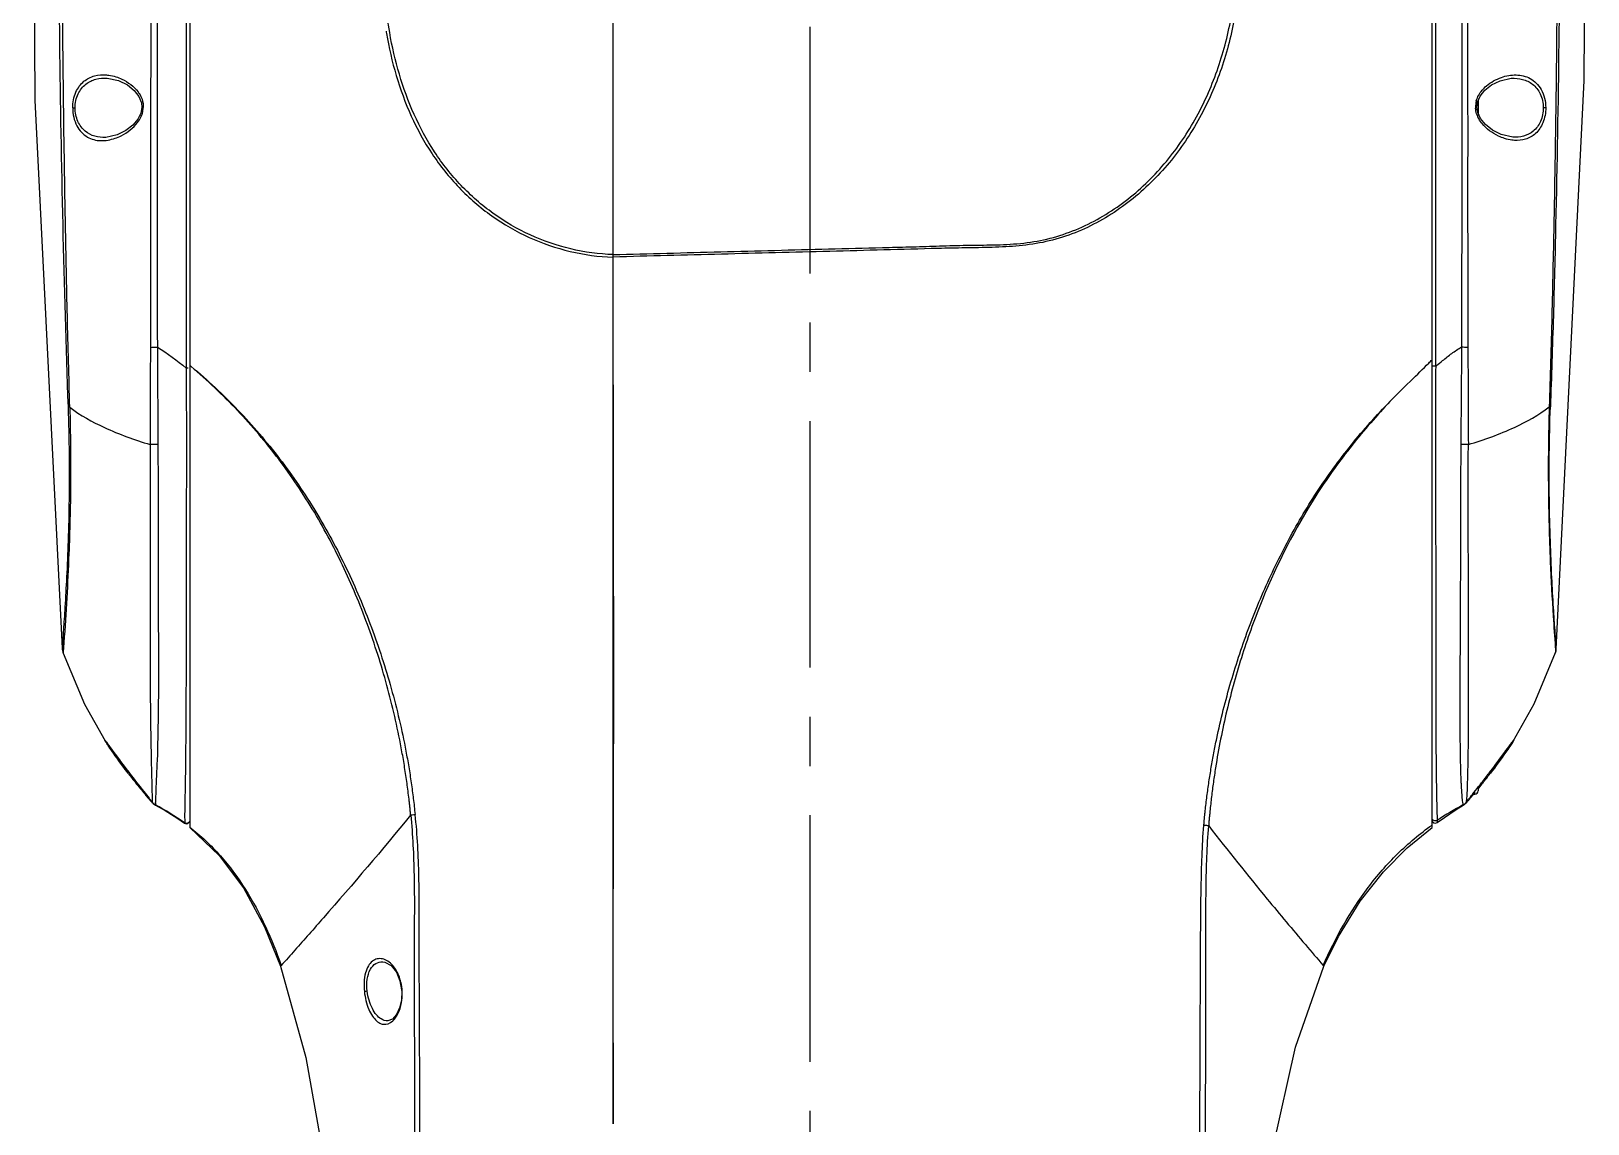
# Model space of a CAD drawing. Header units: millimetres. Extents: x 5828 to 6704, y 123 to 421.
# Drawn here: x 6358.33 to 6370.18, y 263.43 to 271.74 of the extents above; entities that cross this region are included whole.
import ezdxf

# ---------------------------------------------------------------- set-up
doc = ezdxf.new("R2010")
doc.units = ezdxf.units.MM
doc.linetypes.add('CENTER', pattern=[0.6, 0.375, -0.075, 0.075, -0.075])
doc.layers.add('中心线', color=7, linetype='Continuous')
doc.layers.add('外形图', color=7, linetype='Continuous')

msp = doc.modelspace()

# ---------------------------------------------------------------- linework, layer by layer
at = {"layer": '中心线', "linetype": 'CENTER', "ltscale": 5}
msp.add_line((6364.2624, 227.9015), (6364.2624, 284.2012), dxfattribs=at)
at = {"layer": '外形图', "color": 7, "linetype": 'Continuous'}
for p, q in [((6359.5399, 281.1103), (6359.5399, 265.6832)), ((6359.5136, 281.0982), (6359.5134, 269.1808)), ((6368.9974, 265.6847), (6368.9974, 281.0955)), ((6369.0242, 281.1024), (6369.0242, 269.1955)), ((6362.7624, 270.0441), (6362.7624, 271.9306)), ((6359.2423, 271.3371), (6359.2421, 270.9871)), ((6359.2423, 271.3371), (6359.2422, 271.0335)), ((6358.6487, 271.1622), (6358.6671, 271.1621)), ((6359.1527, 271.248), (6359.1716, 271.2003)), ((6359.1749, 271.1631), (6359.1674, 271.1218)), ((6359.1716, 271.2003), (6359.1749, 271.1631)), ((6359.2909, 271.2371), (6359.2909, 271.0871)), ((6369.2234, 271.2371), (6369.2235, 271.0871)), ((6369.3392, 271.1631), (6369.3434, 271.2035)), ((6369.3455, 271.126), (6369.3392, 271.1631)), ((6369.3434, 271.2035), (6369.3628, 271.25)), ((6369.3474, 271.2195), (6369.3474, 271.1218)), ((6369.8625, 271.1622), (6369.8441, 271.1621)), ((6359.1674, 271.1218), (6359.1449, 271.0757)), ((6369.3671, 271.0792), (6369.3455, 271.126)), ((6362.7623, 263.4293), (6362.7624, 270.0257)), ((6359.5399, 269.2028), (6359.5515, 269.193)), ((6359.5515, 269.1927), (6359.5399, 269.2028)), ((6359.5513, 269.1925), (6359.5399, 269.2028)), ((6369.0248, 269.1955), (6369.0312, 269.2006)), ((6368.8372, 269.0857), (6368.801, 269.0502)), ((6358.569, 267.0467), (6358.569, 267.0467)), ((6358.5767, 267.01), (6358.5767, 267.01)), ((6358.582, 267.0926), (6358.5771, 267.0195)), ((6369.9377, 267.0161), (6369.9377, 267.0161)), ((6369.9428, 267.0403), (6369.9428, 267.0404)), ((6358.8979, 266.3393), (6358.8978, 266.3395)), ((6358.906, 266.3319), (6358.9146, 266.3203)), ((6358.9146, 266.3203), (6358.9782, 266.2338)), ((6369.5494, 266.2544), (6369.5963, 266.3182)), ((6369.6136, 266.3379), (6369.6133, 266.3376)), ((6358.9782, 266.2338), (6359.016, 266.183)), ((6359.016, 266.183), (6359.0462, 266.1429)), ((6359.2908, 266.1856), (6359.2904, 266.1754)), ((6369.2119, 266.1905), (6369.212, 266.1865)), ((6369.212, 266.1865), (6369.2123, 266.1754)), ((6369.4824, 266.1642), (6369.5131, 266.2053)), ((6369.5131, 266.2053), (6369.5494, 266.2544)), ((6359.0462, 266.1429), (6359.0812, 266.0969)), ((6359.0747, 266.0918), (6359.0708, 266.0969)), ((6359.0775, 266.1019), (6359.0813, 266.0969)), ((6359.0813, 266.0969), (6359.0812, 266.0969)), ((6369.4311, 266.0969), (6369.435, 266.1019)), ((6369.4311, 266.0969), (6369.4312, 266.0969)), ((6369.4312, 266.0969), (6369.4491, 266.1203)), ((6369.4416, 266.0969), (6369.4377, 266.0918)), ((6369.4491, 266.1203), (6369.4824, 266.1642)), ((6359.1303, 266.0205), (6359.1272, 266.0244)), ((6359.1901, 265.9575), (6359.2297, 265.9077)), ((6369.2163, 266.0554), (6369.2167, 266.0454)), ((6369.2167, 266.0454), (6369.2172, 266.0337)), ((6369.3224, 265.9371), (6369.3224, 265.9576)), ((6369.3474, 265.9893), (6369.3474, 265.9621)), ((6359.2532, 265.8734), (6359.2642, 265.8632)), ((6359.2559, 265.8706), (6359.2532, 265.8734)), ((6359.2533, 265.8735), (6359.2533, 265.8735)), ((6359.259, 265.8706), (6359.2604, 265.8691)), ((6359.2611, 265.8686), (6359.2591, 265.8706)), ((6359.2604, 265.8691), (6359.2625, 265.8669)), ((6359.2625, 265.8669), (6359.263, 265.8664)), ((6359.2642, 265.8632), (6359.2798, 265.8528)), ((6359.2798, 265.8529), (6359.2795, 265.8558)), ((6359.2797, 265.8668), (6359.2796, 265.8628)), ((6359.2798, 265.8702), (6359.2797, 265.866)), ((6359.2798, 265.8529), (6359.2798, 265.8529)), ((6369.2313, 265.8673), (6369.2314, 265.8663)), ((6369.2313, 265.8605), (6369.2315, 265.86)), ((6369.2351, 265.8534), (6369.2574, 265.8716)), ((6369.253, 265.8701), (6369.2551, 265.8723)), ((6369.2573, 265.8716), (6369.2575, 265.8719)), ((6369.2585, 265.8728), (6369.2576, 265.8718)), ((6369.2608, 265.8754), (6369.2585, 265.8728)), ((6369.3062, 265.9371), (6369.3224, 265.9371)), ((6359.5006, 265.7172), (6359.5005, 265.7187)), ((6359.5261, 265.7154), (6359.5362, 265.7246)), ((6369.0244, 265.716), (6369.0372, 265.7207)), ((6362.7601, 264.6647), (6362.7624, 263.4293)), ((6360.2365, 264.6345), (6360.2311, 264.6281)), ((6360.2311, 264.6281), (6360.2311, 264.6281)), ((6368.1687, 264.6344), (6368.1712, 264.6316)), ((6368.1688, 264.6344), (6368.1744, 264.6281)), ((6361.1534, 264.4358), (6361.1573, 264.436))]:
    msp.add_line(p, q, dxfattribs=at)
for points in [[(6369.9428, 267.0403), (6370.155, 271.3683), (6370.1834, 275.7884), (6370.0488, 279.2796)], [(6358.4069, 278.6372), (6358.3324, 276.056), (6358.361, 271.2201), (6358.569, 267.0467)], [(6359.5136, 275.3591), (6359.5137, 269.9966), (6359.5137, 269.5684)], [(6358.9116, 271.3871), (6358.9984, 271.3687), (6359.0649, 271.3359), (6359.1172, 271.2939), (6359.1527, 271.248)], [(6369.3628, 271.25), (6369.3984, 271.295), (6369.4499, 271.3358), (6369.5151, 271.3678), (6369.6007, 271.3858)], [(6359.1449, 271.0757), (6359.1071, 271.0305), (6359.054, 270.9889), (6358.988, 270.9557), (6358.9008, 270.9364)], [(6369.6114, 270.9378), (6369.523, 270.9576), (6369.4569, 270.9914), (6369.4041, 271.0337), (6369.3671, 271.0792)], [(6362.7624, 269.0529), (6362.7621, 268.0222), (6362.7646, 266.8718), (6362.7601, 264.6647)], [(6358.569, 267.0467), (6358.5695, 267.0415), (6358.5738, 267.0193), (6358.5767, 267.01)], [(6358.5767, 267.01), (6358.7389, 266.6229), (6358.8956, 266.3435)], [(6369.6158, 266.3421), (6369.7741, 266.6241), (6369.9377, 267.0161)], [(6369.9378, 267.0161), (6369.9412, 267.0289), (6369.9429, 267.0404)], [(6358.8966, 266.3441), (6358.8965, 266.3442), (6358.8968, 266.3439), (6358.898, 266.3423), (6358.9, 266.3397), (6358.9027, 266.3363), (6358.906, 266.3319)], [(6369.5963, 266.3182), (6369.605, 266.3299), (6369.6085, 266.3345), (6369.6113, 266.3382), (6369.6134, 266.3409), (6369.6147, 266.3425), (6369.6149, 266.3427)], [(6359.2798, 265.8529), (6359.3524, 265.8123), (6359.4489, 265.7525), (6359.5006, 265.7172)], [(6369.0372, 265.7208), (6369.0923, 265.7603), (6369.1814, 265.8202), (6369.2346, 265.8531)], [(6369.2522, 265.869), (6369.2519, 265.8686), (6369.2532, 265.8701), (6369.2551, 265.8723)], [(6359.5006, 265.7172), (6359.5127, 265.7128), (6359.5261, 265.7154)], [(6368.9974, 265.7409), (6369.0011, 265.7278), (6369.0111, 265.7186), (6369.0244, 265.716)], [(6359.5399, 265.6832), (6359.765, 265.4717), (6359.9497, 265.2246), (6360.11, 264.9274), (6360.2311, 264.6281)], [(6368.1744, 264.6281), (6368.284, 264.8532), (6368.4501, 265.1238), (6368.627, 265.3468), (6368.8073, 265.5282), (6368.9974, 265.6848)], [(6361.0106, 264.6624), (6361.0257, 264.6601), (6361.0733, 264.6328), (6361.113, 264.5819), (6361.1398, 264.5176), (6361.1526, 264.448), (6361.1534, 264.4358)], [(6360.2308, 264.6281), (6360.4239, 263.9331), (6360.5813, 263.0485), (6360.7073, 262.0445), (6360.8161, 260.896), (6360.9295, 259.3141), (6361.0248, 257.5886), (6361.0867, 256.2162), (6361.1302, 255.055)], [(6367.7871, 263.2518), (6367.9568, 264.0107), (6368.1744, 264.6281)], [(6368.173, 264.6296), (6368.1741, 264.6284), (6368.1744, 264.6281)], [(6361.1534, 264.4358), (6361.1511, 264.3721), (6361.1377, 264.3119), (6361.114, 264.2608), (6361.0828, 264.2258), (6361.0474, 264.2124)]]:
    msp.add_lwpolyline(points, dxfattribs=at)
for centre, radius, start, end in [((6363.9233, 272.227), 2.9291, 189.47439, 189.80795), ((6369.5035, 271.1685), 0.1754, 164.63491, 181.91409), ((6369.4981, 271.1709), 0.1701, 182.77704, 184.40611), ((6358.9928, 271.1745), 0.1938, 339.11977, 343.88893), ((6906.6989, 270.8948), 547.408, 179.979875, 180.162833), ((6369.5243, 271.1753), 0.1968, 197.56467, 202.49643), ((6369.527, 271.1764), 0.1997, 202.50926, 205.30883), ((6369.6024, 271.2246), 0.2893, 217.76945, 219.06116), ((6465.0058, 268.4786), 105.7685, 179.534251, 179.934855), ((6359.5133, 268.4696), 0.7112, 88.91785, 89.98664), ((6366.6296, 271.5404), 3.2987, 315.26663, 315.87181), ((6359.3044, 263.2628), 5.3364, 90.07062, 90.72062), ((6369.2219, 263.0085), 5.5901, 89.47008, 90.05974), ((6375.7657, 266.3334), 6.5553, 181.38048, 182.42982), ((6363.0553, 269.1388), 5.0129, 217.43318, 218.40868), ((6367.298, 272.3982), 10.3548, 217.48445, 218.46262), ((6361.2701, 272.3568), 10.2854, 322.09557, 322.28805), ((6365.4639, 269.1333), 5.0042, 321.71965, 322.11125), ((6361.7862, 271.958), 9.6332, 322.2869, 322.52367), ((6365.413, 269.1731), 5.0688, 322.10971, 322.56242), ((6362.8043, 268.9401), 4.6928, 218.47193, 218.89118), ((6362.6029, 268.7775), 4.4339, 218.8898, 219.29047), ((6362.1137, 268.3756), 3.8008, 219.2713, 220.07602), ((6359.2149, 265.9621), 0.025, 195.71368, 243.78294), ((6358.1243, 274.8302), 14.2871, 321.5703, 321.87539), ((6369.3224, 265.9621), 0.025, 270, 0), ((6365.8036, 268.8636), 4.5705, 320.82444, 321.46128), ((6361.1028, 272.4869), 10.4973, 321.9002, 322.09625), ((6365.6259, 269.0054), 4.7978, 321.45866, 321.71951), ((6361.2132, 267.6155), 2.6225, 220.03566, 220.94413), ((6359.6763, 266.263), 0.5751, 222.16306, 222.63791), ((6359.3549, 265.9585), 0.1299, 218.64397, 222.54327), ((6359.3143, 265.9292), 0.0827, 225.08121, 228.77219), ((6359.3665, 265.969), 0.1456, 222.51502, 223.62133), ((6359.3069, 265.9207), 0.0714, 228.76666, 231.61689), ((6359.3272, 265.944), 0.1003, 228.74046, 241.57588), ((6359.2978, 265.9092), 0.0568, 231.59858, 234.25903), ((6358.2369, 263.9283), 2.1914, 54.78815, 61.59193), ((6358.1772, 265.8971), 1.1029, 358.42793, 358.84186), ((6370.3848, 263.715), 2.4311, 118.2864, 123.6906), ((6369.3321, 265.8847), 0.1036, 191.41397, 192.95777), ((6369.3064, 265.8788), 0.0773, 193.00099, 193.75009), ((6369.1854, 265.9438), 0.1, 298.2925, 312.54569), ((6369.1259, 265.9845), 0.171, 318.02018, 320.07042), ((6369.2017, 265.924), 0.0764, 315.38473, 316.96331), ((6369.1455, 265.9679), 0.1453, 320.11765, 321.52758), ((6370.0211, 265.2948), 0.9591, 142.24739, 142.59), ((6368.8035, 266.2946), 0.6204, 317.49267, 317.90023), ((6366.9888, 267.881), 3.0309, 319.18943, 320.07404), ((6370.6524, 265.8086), 1.6176, 181.99426, 182.42106), ((6370.0581, 265.7839), 1.0229, 182.44407, 182.58429), ((6361.818, 255.8317), 8.6552, 96.14962, 96.29379)]:
    msp.add_arc(centre, radius, start, end, dxfattribs=at)
for points, knots in [([(6369.2701, 281.0716), (6369.2696, 281.0719), (6369.2706, 281.0673), (6369.2695, 281.0641), (6369.2701, 281.0539), (6369.2698, 281.0418), (6369.27, 281.0254), (6369.27, 280.9967), (6369.2704, 280.9518), (6369.2708, 280.8876), (6369.2712, 280.8098), (6369.2715, 280.7188), (6369.2716, 280.6151), (6369.2716, 280.4992), (6369.2718, 280.3215), (6369.2727, 280.073), (6369.2731, 279.7465), (6369.2726, 279.3871), (6369.2735, 279.0017), (6369.2733, 278.5976), (6369.272, 278.1829), (6369.2741, 277.7638), (6369.2719, 277.3438), (6369.272, 276.9235), (6369.2725, 276.503), (6369.2702, 276.0823), (6369.2687, 275.6614), (6369.2688, 275.0999), (6369.2716, 274.1168), (6369.2683, 272.993), (6369.2675, 271.8691), (6369.2688, 271.0261), (6369.2678, 270.1831), (6369.2695, 269.6211), (6369.2695, 269.3402)], [0, 0, 0, 0, 0.0001505, 0.0006089, 0.0013758, 0.0024507, 0.0038327, 0.0055206, 0.0098092, 0.0152933, 0.0219389, 0.0297086, 0.0385617, 0.0484587, 0.0593609, 0.0839976, 0.1120099, 0.1428482, 0.1759009, 0.2105802, 0.2461729, 0.2819535, 0.3177497, 0.3535752, 0.3894252, 0.4252851, 0.4611625, 0.4970573, 0.5688772, 0.7125682, 0.7844284, 0.8562919, 0.9281492, 1, 1, 1, 1]), ([(6358.5524, 279.7164), (6358.566, 279.5465), (6358.5878, 279.1664), (6358.5952, 278.6719), (6358.5846, 278.2333), (6358.5744, 277.8902), (6358.5669, 277.5457), (6358.5571, 277.0858), (6358.5482, 276.5104), (6358.5408, 275.8192), (6358.5359, 275.1273), (6358.5332, 274.2035), (6358.535, 273.0476), (6358.5497, 271.1966), (6358.5798, 269.808), (6358.6131, 268.8825)], [0, 0, 0, 0, 0.0471745, 0.1053864, 0.1368387, 0.1686299, 0.200421, 0.2322536, 0.2959627, 0.3597478, 0.4236118, 0.4875308, 0.6155112, 0.7436197, 1, 1, 1, 1]), ([(6358.6268, 268.882), (6358.6202, 269.1133), (6358.6072, 269.5759), (6358.5936, 270.2701), (6358.5819, 270.9643), (6358.5713, 271.8897), (6358.5617, 273.0456), (6358.558, 274.2009), (6358.5579, 275.1242), (6358.5616, 275.8156), (6358.5663, 276.5063), (6358.5746, 277.0812), (6358.5825, 277.5406), (6358.5906, 277.9984), (6358.6093, 278.553), (6358.6019, 279.1677), (6358.5823, 279.5535), (6358.5699, 279.7276)], [0, 0, 0, 0, 0.0639994, 0.1280089, 0.1920182, 0.2560195, 0.3839467, 0.5117261, 0.575537, 0.6392899, 0.7029554, 0.7665613, 0.7983066, 0.8300264, 0.8931934, 0.9517345, 1, 1, 1, 1]), ([(6369.9454, 279.706), (6369.9328, 279.5309), (6369.9132, 279.1437), (6369.9079, 278.6425), (6369.9182, 278.2027), (6369.9278, 277.8606), (6369.9339, 277.5173), (6369.9433, 277.0593), (6369.9505, 276.486), (6369.9563, 275.7974), (6369.9601, 275.108), (6369.9608, 274.1875), (6369.9577, 273.0357), (6369.948, 271.8832), (6369.9371, 270.9607), (6369.9243, 270.2686), (6369.9101, 269.5766), (6369.8962, 269.1153), (6369.8891, 268.8847)], [0, 0, 0, 0, 0.0486583, 0.1074311, 0.1388785, 0.1705892, 0.2022922, 0.2340418, 0.2975846, 0.3612098, 0.4249145, 0.4886779, 0.6163582, 0.7441843, 0.8081333, 0.8720917, 0.9360489, 1, 1, 1, 1]), ([(6369.9573, 279.7051), (6369.9439, 279.5331), (6369.9225, 279.1499), (6369.9162, 278.6527), (6369.9269, 278.2137), (6369.9371, 277.8712), (6369.9444, 277.5275), (6369.954, 277.0688), (6369.9627, 276.4948), (6369.9699, 275.8053), (6369.9746, 275.115), (6369.9771, 274.1934), (6369.9752, 273.0403), (6369.9642, 271.6556), (6369.9446, 270.5013), (6369.9218, 269.5777), (6369.9061, 269.116), (6369.8981, 268.8851)], [0, 0, 0, 0, 0.047825, 0.106341, 0.1377946, 0.1695579, 0.2013106, 0.2331057, 0.2967404, 0.3604522, 0.4242428, 0.4880888, 0.6159254, 0.7438946, 0.8719401, 0.9359708, 1, 1, 1, 1]), ([(6359.2942, 276.0122), (6359.2937, 275.6145), (6359.2921, 274.0228), (6359.2907, 272.4311), (6359.2909, 271.2371)], [0, 0, 0, 0, 0.2498425, 1, 1, 1, 1]), ([(6369.2181, 276.0121), (6369.2175, 275.6144), (6369.2207, 274.8188), (6369.2238, 273.6252), (6369.2221, 272.4312), (6369.2233, 271.6351), (6369.2236, 271.2371)], [0, 0, 0, 0, 0.2498473, 0.4998483, 0.7499117, 1, 1, 1, 1]), ([(6359.2409, 275.9121), (6359.2411, 275.5311), (6359.2413, 274.0061), (6359.243, 272.4811), (6359.2423, 271.3371)], [0, 0, 0, 0, 0.2498498, 1, 1, 1, 1]), ([(6367.5382, 272.7861), (6367.537, 272.5114), (6367.5523, 272.0962), (6367.4352, 271.5563), (6367.2859, 271.1706), (6367.0707, 270.8166), (6366.7913, 270.5106), (6366.5078, 270.3114), (6366.2576, 270.1967), (6366.0592, 270.1382), (6365.8548, 270.1075), (6365.6486, 270.098), (6365.4425, 270.0954), (6365.1676, 270.0893), (6364.824, 270.0795), (6364.4117, 270.0686), (6363.9994, 270.0582), (6363.4496, 270.0434), (6363.0373, 270.0328), (6362.7624, 270.0256)], [0, 0, 0, 0, 0.124973, 0.1874594, 0.2499273, 0.3123726, 0.3747916, 0.4371858, 0.468433, 0.4996842, 0.5309414, 0.5622103, 0.5934794, 0.6247479, 0.6872867, 0.7498268, 0.8123684, 0.8749112, 1, 1, 1, 1]), ([(6362.7624, 270.0441), (6363.0358, 270.0513), (6363.4458, 270.062), (6363.9925, 270.0766), (6364.4025, 270.087), (6364.7442, 270.0963), (6365.0175, 270.1027), (6365.2225, 270.1087), (6365.4275, 270.1159), (6365.6326, 270.1168), (6365.8377, 270.1234), (6366.109, 270.1614), (6366.4325, 270.2843), (6366.7711, 270.5209), (6367.0486, 270.8263), (6367.2623, 271.1786), (6367.4106, 271.5624), (6367.5267, 272.0993), (6367.5112, 272.5122), (6367.5121, 272.7854)], [0, 0, 0, 0, 0.1250758, 0.1876126, 0.2501481, 0.3126827, 0.3439502, 0.3752137, 0.4064787, 0.4377608, 0.4690201, 0.5002983, 0.5626977, 0.6251374, 0.6876175, 0.7500853, 0.8125526, 0.8750407, 1, 1, 1, 1]), ([(6361.062, 271.7339), (6361.0489, 271.81), (6361.0238, 272.0017), (6361.0118, 272.3108), (6361.0119, 272.5425), (6361.0117, 272.6585)], [0, 0, 0, 0, 0.2498919, 0.6247431, 1, 1, 1, 1]), ([(6361.0371, 271.7281), (6361.0558, 271.62), (6361.1054, 271.4057), (6361.2184, 271.0957), (6361.3768, 270.8057), (6361.5829, 270.5471), (6361.8332, 270.3305), (6362.1202, 270.1653), (6362.4334, 270.0583), (6362.6527, 270.0279), (6362.7624, 270.0256)], [0, 0, 0, 0, 0.1249915, 0.2500035, 0.374951, 0.4998998, 0.6248873, 0.7498845, 0.8749464, 1, 1, 1, 1]), ([(6362.7624, 270.0445), (6362.5466, 270.0499), (6362.2203, 270.1298), (6361.8451, 270.3486), (6361.5983, 270.5637), (6361.3959, 270.8205), (6361.2405, 271.108), (6361.1294, 271.4149), (6361.0804, 271.627), (6361.062, 271.7339)], [0, 0, 0, 0, 0.2491061, 0.3742061, 0.4993098, 0.6244018, 0.7495205, 0.8747522, 1, 1, 1, 1]), ([(6358.6487, 271.1622), (6358.6488, 271.2024), (6358.6631, 271.2781), (6358.7261, 271.3666), (6358.8135, 271.4107), (6358.8753, 271.4144), (6358.9053, 271.4119)], [0, 0, 0, 0, 0.2982797, 0.5521837, 0.7768871, 1, 1, 1, 1]), ([(6358.9053, 271.4119), (6358.9113, 271.4113), (6358.9358, 271.4085), (6358.96, 271.4028), (6358.9777, 271.3972)], [0, 0, 0, 0, 0.2454662, 1, 1, 1, 1]), ([(6358.9777, 271.3972), (6358.9931, 271.3923), (6359.0567, 271.3673), (6359.1148, 271.3244), (6359.146, 271.2825)], [0, 0, 0, 0, 0.2366162, 1, 1, 1, 1]), ([(6369.3779, 271.2945), (6369.3881, 271.3065), (6369.4305, 271.3484), (6369.484, 271.3782), (6369.5252, 271.3927)], [0, 0, 0, 0, 0.264748, 1, 1, 1, 1]), ([(6369.5252, 271.3927), (6369.5611, 271.4052), (6369.6357, 271.4194), (6369.7512, 271.3935), (6369.8426, 271.3002), (6369.8623, 271.2102), (6369.8625, 271.1622)], [0, 0, 0, 0, 0.2351956, 0.4592867, 0.7031368, 1, 1, 1, 1]), ([(6358.6671, 271.1621), (6358.6673, 271.1983), (6358.6815, 271.2671), (6358.7428, 271.3455), (6358.8248, 271.3842), (6358.8824, 271.3887), (6358.9108, 271.3872)], [0, 0, 0, 0, 0.2914307, 0.543417, 0.7718486, 1, 1, 1, 1]), ([(6359.146, 271.2825), (6359.1491, 271.2783), (6359.1613, 271.2608), (6359.1711, 271.2415), (6359.1764, 271.2262)], [0, 0, 0, 0, 0.2450273, 1, 1, 1, 1]), ([(6369.6016, 271.3859), (6369.6298, 271.3874), (6369.6871, 271.3829), (6369.7687, 271.3444), (6369.8298, 271.2665), (6369.844, 271.1981), (6369.8441, 271.1621)], [0, 0, 0, 0, 0.2281865, 0.4566672, 0.7086428, 1, 1, 1, 1]), ([(6358.6487, 271.1622), (6358.6484, 271.1147), (6358.6663, 271.0263), (6358.7518, 270.931), (6358.8643, 270.9034), (6358.9368, 270.9175), (6358.9718, 270.9296)], [0, 0, 0, 0, 0.2999709, 0.5441699, 0.7656221, 1, 1, 1, 1]), ([(6358.8997, 270.9364), (6358.8723, 270.935), (6358.8163, 270.9396), (6358.7374, 270.9797), (6358.68, 271.0586), (6358.667, 271.1263), (6358.6671, 271.1621)], [0, 0, 0, 0, 0.2259419, 0.4525614, 0.7058476, 1, 1, 1, 1]), ([(6359.186, 271.1627), (6359.1845, 271.1627), (6359.1818, 271.1627), (6359.1782, 271.1632), (6359.1764, 271.1627), (6359.175, 271.1633), (6359.1749, 271.1631)], [0, 0, 0, 0, 0.4143946, 0.7337188, 0.9327108, 1, 1, 1, 1]), ([(6369.3282, 271.1627), (6369.3297, 271.1627), (6369.3323, 271.1627), (6369.3361, 271.1632), (6369.3375, 271.1627), (6369.3393, 271.1633), (6369.3392, 271.1631)], [0, 0, 0, 0, 0.4137865, 0.7334208, 0.9334878, 1, 1, 1, 1]), ([(6369.8441, 271.1621), (6369.8443, 271.1265), (6369.8313, 271.0591), (6369.7742, 270.9808), (6369.6956, 270.9408), (6369.6399, 270.9363), (6369.6126, 270.9377)], [0, 0, 0, 0, 0.2940732, 0.5473312, 0.7740103, 1, 1, 1, 1]), ([(6369.8625, 271.1622), (6369.8628, 271.1232), (6369.8501, 271.05), (6369.7932, 270.9624), (6369.7115, 270.9162), (6369.6528, 270.9114), (6369.6244, 270.9134)], [0, 0, 0, 0, 0.3010644, 0.5571174, 0.7801195, 1, 1, 1, 1]), ([(6358.9718, 270.9296), (6358.9875, 270.935), (6359.0521, 270.9624), (6359.1107, 271.0073), (6359.1429, 271.0503)], [0, 0, 0, 0, 0.2352111, 1, 1, 1, 1]), ([(6359.1429, 271.0503), (6359.1523, 271.0629), (6359.1636, 271.081), (6359.172, 271.1004), (6359.1739, 271.1055)], [0, 0, 0, 0, 0.7447388, 1, 1, 1, 1]), ([(6369.5492, 270.9281), (6369.5338, 270.933), (6369.4695, 270.9585), (6369.4111, 271.0012), (6369.3777, 271.0422)], [0, 0, 0, 0, 0.2350347, 1, 1, 1, 1]), ([(6369.6244, 270.9134), (6369.6182, 270.9138), (6369.5927, 270.9164), (6369.5676, 270.9222), (6369.5492, 270.9281)], [0, 0, 0, 0, 0.244362, 1, 1, 1, 1]), ([(6362.7624, 270.0256), (6362.7624, 270.0273), (6362.7624, 270.0335), (6362.7624, 270.0396), (6362.7624, 270.0441)], [0, 0, 0, 0, 0.2839969, 1, 1, 1, 1]), ([(6359.2408, 269.3381), (6359.2448, 269.3383), (6359.2622, 269.3387), (6359.2797, 269.339), (6359.2931, 269.3391)], [0, 0, 0, 0, 0.2298083, 1, 1, 1, 1]), ([(6359.2931, 269.3391), (6359.2942, 269.2158), (6359.2949, 268.9691), (6359.298, 268.7225), (6359.2978, 268.5992)], [0, 0, 0, 0, 0.4999488, 1, 1, 1, 1]), ([(6369.0312, 269.2006), (6369.0467, 269.2128), (6369.0858, 269.2428), (6369.1466, 269.2933), (6369.196, 269.3261), (6369.2215, 269.3411)], [0, 0, 0, 0, 0.2500289, 0.6251102, 1, 1, 1, 1]), ([(6369.2215, 269.3411), (6369.2258, 269.341), (6369.2418, 269.3409), (6369.2578, 269.3405), (6369.2695, 269.3402)], [0, 0, 0, 0, 0.2653037, 1, 1, 1, 1]), ([(6369.2695, 269.3402), (6369.2702, 269.2165), (6369.2732, 268.9693), (6369.2728, 268.722), (6369.2736, 268.5984)], [0, 0, 0, 0, 0.4999479, 1, 1, 1, 1]), ([(6359.5134, 269.1808), (6359.5131, 268.9967), (6359.5153, 268.6287), (6359.5125, 267.9194), (6359.512, 267.2495), (6359.5114, 266.6401), (6359.5086, 266.2737), (6359.5054, 266.0158), (6359.5022, 265.8553), (6359.5009, 265.7932), (6359.5011, 265.7673)], [0, 0, 0, 0, 0.1618186, 0.3233832, 0.6233811, 0.7505326, 0.8589897, 0.9453434, 0.9772634, 1, 1, 1, 1]), ([(6359.5515, 269.193), (6359.6134, 269.1405), (6359.7353, 269.0332), (6359.9663, 268.8046), (6360.2315, 268.4954), (6360.5065, 268.0911), (6360.7384, 267.6601), (6360.9291, 267.2092), (6361.0553, 266.8212), (6361.1364, 266.5053), (6361.1786, 266.3058), (6361.2072, 266.1453), (6361.2262, 266.0245), (6361.2393, 265.9235), (6361.2498, 265.8427), (6361.2524, 265.8019), (6361.2556, 265.7818)], [0, 0, 0, 0, 0.0623028, 0.124646, 0.2494025, 0.3743222, 0.4993766, 0.6245214, 0.7496794, 0.8122683, 0.874851, 0.9061413, 0.9374296, 0.9687153, 0.9843573, 1, 1, 1, 1]), ([(6361.2215, 265.7778), (6361.2201, 265.7878), (6361.2189, 265.8081), (6361.2165, 265.8385), (6361.2126, 265.8687), (6361.2058, 265.9293), (6361.1942, 266.0199), (6361.1763, 266.1405), (6361.1491, 266.3007), (6361.1087, 266.4999), (6361.031, 266.8156), (6360.9091, 267.2037), (6360.7233, 267.6551), (6360.4958, 268.0868), (6360.2242, 268.4918), (6359.9099, 268.8641), (6359.6732, 269.086), (6359.5515, 269.1927)], [0, 0, 0, 0, 0.0078141, 0.0156316, 0.0234534, 0.0312737, 0.0625533, 0.0938362, 0.1251218, 0.1876978, 0.2502826, 0.3754388, 0.5005833, 0.6256591, 0.7506007, 0.8753757, 1, 1, 1, 1]), ([(6369.0242, 269.1955), (6369.0208, 269.1955), (6369.0148, 269.1954), (6369.0058, 269.1957), (6369.0016, 269.1945), (6368.9974, 269.1953), (6368.9974, 269.1946)], [0, 0, 0, 0, 0.3759263, 0.7014397, 0.9208751, 1, 1, 1, 1]), ([(6369.0248, 269.1955), (6369.0247, 269.0001), (6369.0227, 268.6099), (6369.0246, 268.033), (6369.0252, 267.4822), (6369.025, 266.8628), (6369.0249, 266.3436), (6369.0311, 265.942), (6369.0339, 265.8038), (6369.0357, 265.7523)], [0, 0, 0, 0, 0.1702407, 0.3399607, 0.5027083, 0.6501001, 0.879565, 0.9551126, 1, 1, 1, 1]), ([(6367.2597, 265.6998), (6367.2619, 265.7089), (6367.263, 265.7275), (6367.2641, 265.7554), (6367.2677, 265.7831), (6367.2717, 265.82), (6367.2766, 265.8662), (6367.2859, 265.9399), (6367.2986, 266.0319), (6367.3162, 266.142), (6367.3359, 266.2517), (6367.3651, 266.3975), (6367.4069, 266.5786), (6367.4653, 266.7939), (6367.5541, 267.0777), (6367.6851, 267.4259), (6367.8748, 267.83), (6368.0993, 268.2158), (6368.3595, 268.5783), (6368.5563, 268.8015), (6368.6594, 268.9084)], [0, 0, 0, 0, 0.0078025, 0.0156396, 0.0234484, 0.0312589, 0.0468867, 0.0625129, 0.0937676, 0.1250243, 0.1562832, 0.1875442, 0.250068, 0.3125971, 0.3751307, 0.5001809, 0.6252089, 0.7501871, 0.875115, 1, 1, 1, 1]), ([(6368.6594, 268.9084), (6368.5598, 268.7989), (6368.3648, 268.5757), (6368.0217, 268.0921), (6367.7511, 267.5611), (6367.5486, 267.0041), (6367.4493, 266.6468), (6367.3864, 266.3572), (6367.354, 266.1749), (6367.3322, 266.0284), (6367.3181, 265.9182), (6367.3086, 265.8355), (6367.3038, 265.7801), (6367.3004, 265.7526), (6367.2982, 265.7249), (6367.2985, 265.7064), (6367.2975, 265.6972)], [0, 0, 0, 0, 0.1249407, 0.2499074, 0.4997775, 0.6248808, 0.7499558, 0.8124884, 0.8750091, 0.9062667, 0.9375221, 0.9687744, 0.9765857, 0.9844104, 0.9922119, 1, 1, 1, 1]), ([(6358.6131, 268.8825), (6358.6175, 268.7631), (6358.623, 268.5291), (6358.6224, 268.1896), (6358.6151, 267.8775), (6358.6035, 267.6044), (6358.5924, 267.4058), (6358.5841, 267.2736), (6358.5788, 267.1966), (6358.5748, 267.1356), (6358.5714, 267.091), (6358.5702, 267.0632), (6358.5687, 267.0503), (6358.569, 267.0467)], [0, 0, 0, 0, 0.1950844, 0.3822132, 0.5542861, 0.7047791, 0.8285877, 0.8790368, 0.9210993, 0.9545214, 0.9789182, 0.9940924, 1, 1, 1, 1]), ([(6358.6268, 268.882), (6358.6316, 268.6861), (6358.6359, 268.3145), (6358.6211, 267.7177), (6358.5976, 267.3174), (6358.582, 267.0926)], [0, 0, 0, 0, 0.3283107, 0.6224063, 1, 1, 1, 1]), ([(6358.6268, 268.882), (6358.6252, 268.882), (6358.6207, 268.8821), (6358.6161, 268.8822), (6358.6131, 268.8825)], [0, 0, 0, 0, 0.3346307, 1, 1, 1, 1]), ([(6358.6268, 268.882), (6358.7077, 268.8208), (6358.9065, 268.7106), (6359.1189, 268.6344), (6359.2373, 268.5989)], [0, 0, 0, 0, 0.4507524, 1, 1, 1, 1]), ([(6369.2736, 268.5985), (6369.3933, 268.6343), (6369.6076, 268.7112), (6369.8079, 268.8227), (6369.8891, 268.8847)], [0, 0, 0, 0, 0.5498366, 1, 1, 1, 1]), ([(6369.8891, 268.8847), (6369.8833, 268.6762), (6369.8788, 268.2835), (6369.8935, 267.7522), (6369.9148, 267.3518), (6369.93, 267.1353), (6369.9353, 267.0574)], [0, 0, 0, 0, 0.3422193, 0.6440405, 0.8718406, 1, 1, 1, 1]), ([(6369.9429, 267.0404), (6369.9431, 267.044), (6369.9416, 267.057), (6369.9405, 267.085), (6369.937, 267.1299), (6369.9329, 267.1912), (6369.9277, 267.2685), (6369.9192, 267.4015), (6369.9081, 267.6011), (6369.8964, 267.8756), (6369.889, 268.1892), (6369.8883, 268.5302), (6369.8937, 268.7652), (6369.8981, 268.8851)], [0, 0, 0, 0, 0.0058672, 0.0211623, 0.0455636, 0.0789496, 0.1210864, 0.1715202, 0.2953837, 0.4459174, 0.6180284, 0.8050708, 1, 1, 1, 1]), ([(6369.8892, 268.8847), (6369.8902, 268.8847), (6369.8931, 268.8848), (6369.8961, 268.8849), (6369.8981, 268.8851)], [0, 0, 0, 0, 0.3336964, 1, 1, 1, 1]), ([(6359.2373, 268.5988), (6359.2385, 268.4296), (6359.2387, 268.0966), (6359.2385, 267.6859), (6359.2385, 267.3702), (6359.2376, 267.1482), (6359.2373, 266.9387), (6359.2396, 266.6896), (6359.241, 266.4221), (6359.2473, 266.1613), (6359.2519, 265.9881), (6359.2535, 265.9034), (6359.2534, 265.8774)], [0, 0, 0, 0, 0.1865361, 0.3669966, 0.45281, 0.5345433, 0.6116859, 0.6837233, 0.8090858, 0.906621, 0.97128, 1, 1, 1, 1]), ([(6359.2978, 268.5992), (6359.2974, 268.4777), (6359.301, 268.2365), (6359.2981, 267.8798), (6359.3001, 267.5352), (6359.3005, 266.9718), (6359.3042, 266.5238), (6359.2908, 266.1856)], [0, 0, 0, 0, 0.1510165, 0.2997263, 0.4434286, 0.5793196, 1, 1, 1, 1]), ([(6369.2161, 268.5986), (6369.2153, 268.4773), (6369.2132, 268.2365), (6369.2143, 267.7713), (6369.2107, 267.3266), (6369.21, 266.9102), (6369.2075, 266.639), (6369.2093, 266.4024), (6369.2105, 266.2568), (6369.2119, 266.1905)], [0, 0, 0, 0, 0.1511749, 0.2999706, 0.5795294, 0.7051533, 0.8186731, 0.9173585, 1, 1, 1, 1]), ([(6369.2615, 265.8947), (6369.2651, 265.9308), (6369.2688, 266.0312), (6369.2735, 266.2212), (6369.2746, 266.4878), (6369.2761, 266.9691), (6369.275, 267.5181), (6369.2716, 268.1166), (6369.273, 268.4361), (6369.2736, 268.5984)], [0, 0, 0, 0, 0.0402075, 0.1113742, 0.2109077, 0.3359402, 0.6455017, 0.8199027, 1, 1, 1, 1]), ([(6358.5771, 267.0195), (6358.577, 267.0182), (6358.577, 267.015), (6358.5762, 267.0118), (6358.5767, 267.01)], [0, 0, 0, 0, 0.4189011, 1, 1, 1, 1]), ([(6369.9353, 267.0574), (6369.9357, 267.0515), (6369.9363, 267.0414), (6369.9373, 267.0287), (6369.9374, 267.0208), (6369.938, 267.0171), (6369.9377, 267.0161)], [0, 0, 0, 0, 0.4258325, 0.7352757, 0.9270699, 1, 1, 1, 1]), ([(6358.8945, 266.3448), (6358.8938, 266.346), (6358.8909, 266.3529), (6358.8974, 266.3434), (6358.8994, 266.3407)], [0, 0, 0, 0, 0.2871546, 1, 1, 1, 1]), ([(6358.9193, 266.3067), (6358.9171, 266.31), (6358.9098, 266.3208), (6358.9027, 266.3317), (6358.8979, 266.3393)], [0, 0, 0, 0, 0.3079897, 1, 1, 1, 1]), ([(6358.8994, 266.3407), (6358.9013, 266.3383), (6358.9114, 266.3248), (6358.9214, 266.3112), (6358.9295, 266.3001)], [0, 0, 0, 0, 0.1805037, 1, 1, 1, 1]), ([(6359.0708, 266.0969), (6359.0562, 266.116), (6359.0044, 266.1849), (6358.9541, 266.2551), (6358.9193, 266.3067)], [0, 0, 0, 0, 0.2781193, 1, 1, 1, 1]), ([(6358.9295, 266.3001), (6358.9399, 266.286), (6358.9886, 266.2195), (6359.038, 266.1535), (6359.0775, 266.1019)], [0, 0, 0, 0, 0.2120219, 1, 1, 1, 1]), ([(6369.435, 266.1019), (6369.4493, 266.1206), (6369.5007, 266.1882), (6369.5509, 266.2565), (6369.5872, 266.3059)], [0, 0, 0, 0, 0.2780566, 1, 1, 1, 1]), ([(6369.5885, 266.2999), (6369.5786, 266.2854), (6369.5311, 266.2167), (6369.4816, 266.1493), (6369.4416, 266.0969)], [0, 0, 0, 0, 0.2101575, 1, 1, 1, 1]), ([(6369.5872, 266.3059), (6369.5901, 266.3099), (6369.5991, 266.3221), (6369.608, 266.3343), (6369.6144, 266.3423)], [0, 0, 0, 0, 0.325238, 1, 1, 1, 1]), ([(6369.6133, 266.3376), (6369.6119, 266.3352), (6369.6037, 266.3225), (6369.5953, 266.31), (6369.5885, 266.2999)], [0, 0, 0, 0, 0.185542, 1, 1, 1, 1]), ([(6369.6144, 266.3423), (6369.6158, 266.3441), (6369.6226, 266.3518), (6369.6155, 266.341), (6369.6136, 266.3379)], [0, 0, 0, 0, 0.3838428, 1, 1, 1, 1]), ([(6359.2904, 266.1754), (6359.2897, 266.16), (6359.2874, 266.1056), (6359.2848, 266.0511), (6359.2831, 266.012)], [0, 0, 0, 0, 0.2821801, 1, 1, 1, 1]), ([(6359.0708, 266.0969), (6359.0702, 266.0969), (6359.0746, 266.1001), (6359.075, 266.1008), (6359.0766, 266.1021)], [0, 0, 0, 0, 0.2352153, 1, 1, 1, 1]), ([(6369.4416, 266.0969), (6369.4422, 266.0969), (6369.4379, 266.1), (6369.4374, 266.1008), (6369.4359, 266.102)], [0, 0, 0, 0, 0.235223, 1, 1, 1, 1]), ([(6359.2831, 266.012), (6359.2828, 266.0048), (6359.2818, 265.979), (6359.2809, 265.9532), (6359.2805, 265.9346)], [0, 0, 0, 0, 0.2794249, 1, 1, 1, 1]), ([(6369.2172, 266.0337), (6369.2176, 266.024), (6369.2192, 265.9902), (6369.2211, 265.9563), (6369.2229, 265.9322)], [0, 0, 0, 0, 0.2862602, 1, 1, 1, 1]), ([(6369.2841, 265.9093), (6369.2866, 265.9124), (6369.2973, 265.926), (6369.3081, 265.9395), (6369.3164, 265.95)], [0, 0, 0, 0, 0.2287847, 1, 1, 1, 1]), ([(6359.2297, 265.9077), (6359.232, 265.9047), (6359.24, 265.8946), (6359.2479, 265.8846), (6359.2534, 265.8774)], [0, 0, 0, 0, 0.2945731, 1, 1, 1, 1]), ([(6359.25, 265.877), (6359.2487, 265.8784), (6359.2428, 265.885), (6359.2369, 265.8917), (6359.2324, 265.897)], [0, 0, 0, 0, 0.2139055, 1, 1, 1, 1]), ([(6359.2611, 265.8686), (6359.2625, 265.8671), (6359.2645, 265.8652), (6359.2667, 265.8628), (6359.2675, 265.8621), (6359.268, 265.8612), (6359.2661, 265.8619), (6359.2655, 265.8625), (6359.2647, 265.8631)], [0, 0, 0, 0, 0.4588456, 0.607744, 0.697899, 0.729467, 0.7668328, 1, 1, 1, 1]), ([(6359.2796, 265.8628), (6359.2796, 265.8621), (6359.2795, 265.8597), (6359.2795, 265.8574), (6359.2795, 265.8558)], [0, 0, 0, 0, 0.3055535, 1, 1, 1, 1]), ([(6359.2805, 265.9346), (6359.2804, 265.9285), (6359.2801, 265.9085), (6359.2802, 265.8886), (6359.2799, 265.8748)], [0, 0, 0, 0, 0.3089116, 1, 1, 1, 1]), ([(6369.2229, 265.9322), (6369.2234, 265.9246), (6369.2254, 265.9019), (6369.2275, 265.8791), (6369.2305, 265.8642)], [0, 0, 0, 0, 0.3341332, 1, 1, 1, 1]), ([(6369.2348, 265.8533), (6369.2344, 265.8533), (6369.2336, 265.8543), (6369.2331, 265.8551), (6369.2328, 265.8558)], [0, 0, 0, 0, 0.3429415, 1, 1, 1, 1]), ([(6369.2351, 265.8534), (6369.2351, 265.8533), (6369.235, 265.8533), (6369.2348, 265.8533), (6369.2348, 265.8533)], [0, 0, 0, 0, 0.5035379, 1, 1, 1, 1]), ([(6369.2472, 265.8632), (6369.2471, 265.8632), (6369.247, 265.8635), (6369.2472, 265.8636), (6369.2473, 265.8638)], [0, 0, 0, 0, 0.2770897, 1, 1, 1, 1]), ([(6369.2561, 265.8703), (6369.2542, 265.8684), (6369.2513, 265.8665), (6369.2483, 265.863), (6369.2472, 265.8632)], [0, 0, 0, 0, 0.7060918, 1, 1, 1, 1]), ([(6369.2473, 265.8638), (6369.2476, 265.8641), (6369.2494, 265.8663), (6369.2513, 265.8683), (6369.253, 265.8701)], [0, 0, 0, 0, 0.1421486, 1, 1, 1, 1]), ([(6369.2592, 265.8775), (6369.2594, 265.8786), (6369.2604, 265.8843), (6369.2611, 265.8901), (6369.2615, 265.8947)], [0, 0, 0, 0, 0.1917505, 1, 1, 1, 1]), ([(6369.2627, 265.8821), (6369.2642, 265.884), (6369.2713, 265.8931), (6369.2785, 265.9021), (6369.2841, 265.9093)], [0, 0, 0, 0, 0.2117967, 1, 1, 1, 1]), ([(6369.2828, 265.9001), (6369.281, 265.8981), (6369.2747, 265.8908), (6369.2684, 265.8837), (6369.2638, 265.8786)], [0, 0, 0, 0, 0.2850924, 1, 1, 1, 1]), ([(6359.5011, 265.7673), (6359.5011, 265.7609), (6359.5012, 265.7496), (6359.5017, 265.7349), (6359.5014, 265.7253), (6359.5014, 265.72), (6359.5005, 265.7187)], [0, 0, 0, 0, 0.3947964, 0.6962289, 0.8990612, 1, 1, 1, 1]), ([(6359.5399, 265.7391), (6359.5399, 265.7326), (6359.5344, 265.7191), (6359.5206, 265.7139), (6359.5141, 265.7141)], [0, 0, 0, 0, 0.4996428, 1, 1, 1, 1]), ([(6361.2216, 265.7778), (6361.0051, 265.5129), (6360.7116, 265.1697), (6360.3781, 264.7931), (6360.2714, 264.6726), (6360.2366, 264.6345)], [0, 0, 0, 0, 0.6801443, 0.8972938, 1, 1, 1, 1]), ([(6361.2556, 265.7818), (6361.2524, 265.7813), (6361.2411, 265.7798), (6361.2297, 265.7773), (6361.2215, 265.7778)], [0, 0, 0, 0, 0.2800021, 1, 1, 1, 1]), ([(6361.2222, 265.7779), (6361.2368, 265.6262), (6361.2521, 265.3213), (6361.247, 264.7105), (6361.2505, 263.9464), (6361.2527, 263.0293), (6361.2577, 262.1121), (6361.2638, 261.1945), (6361.2742, 259.9703), (6361.2908, 258.4398), (6361.3168, 256.6041), (6361.3493, 254.7714), (6361.387, 252.9445), (6361.4161, 251.7288), (6361.431, 251.1225)], [0, 0, 0, 0, 0.0311749, 0.0624242, 0.125005, 0.1875663, 0.2501349, 0.3127325, 0.3753641, 0.5007002, 0.626008, 0.7511247, 0.8758647, 1, 1, 1, 1]), ([(6361.4882, 250.7298), (6361.472, 251.3516), (6361.4422, 252.5987), (6361.4019, 254.4733), (6361.3669, 256.3549), (6361.3433, 257.9257), (6361.3274, 259.1835), (6361.3171, 260.1269), (6361.3081, 261.07), (6361.3008, 262.0128), (6361.2958, 262.7982), (6361.2921, 263.4263), (6361.2906, 263.8975), (6361.2878, 264.3686), (6361.2869, 264.8399), (6361.2877, 265.3111), (6361.2741, 265.6257), (6361.2556, 265.7818)], [0, 0, 0, 0, 0.1239448, 0.2485877, 0.3736535, 0.4989545, 0.5616388, 0.6243166, 0.6869698, 0.7495905, 0.8121861, 0.8434796, 0.8747733, 0.906071, 0.9373715, 0.9686805, 1, 1, 1, 1]), ([(6368.1688, 264.6344), (6368.2608, 264.8426), (6368.4285, 265.145), (6368.7287, 265.4897), (6368.9045, 265.6366), (6368.9974, 265.7028)], [0, 0, 0, 0, 0.4995959, 0.7497452, 1, 1, 1, 1]), ([(6369.0363, 265.7378), (6369.0364, 265.7353), (6369.0366, 265.7313), (6369.0366, 265.7251), (6369.0372, 265.7233), (6369.037, 265.7205), (6369.0372, 265.7207)], [0, 0, 0, 0, 0.4372426, 0.7517519, 0.940286, 1, 1, 1, 1]), ([(6359.54, 265.6872), (6359.624, 265.6216), (6359.7803, 265.4745), (6360.0343, 265.1303), (6360.1652, 264.835), (6360.2365, 264.6345)], [0, 0, 0, 0, 0.2501927, 0.5003752, 1, 1, 1, 1]), ([(6367.0349, 250.7176), (6367.0508, 251.3365), (6367.0806, 252.5777), (6367.1199, 254.4435), (6367.1538, 256.3162), (6367.1823, 258.1927), (6367.2008, 259.7576), (6367.2126, 261.0095), (6367.2202, 261.9479), (6367.2264, 262.886), (6367.231, 263.6676), (6367.2331, 264.2928), (6367.2347, 264.7619), (6367.2379, 265.231), (6367.2472, 265.5439), (6367.2594, 265.6999)], [0, 0, 0, 0, 0.1239428, 0.2485724, 0.3736363, 0.4989367, 0.6243038, 0.6869615, 0.7495877, 0.8121864, 0.8747738, 0.9060705, 0.9373723, 0.9686818, 1, 1, 1, 1]), ([(6367.083, 250.7089), (6367.0988, 251.328), (6367.1286, 252.5697), (6367.1677, 254.4362), (6367.2013, 256.3096), (6367.2292, 258.1868), (6367.2471, 259.7522), (6367.2583, 261.0044), (6367.2652, 261.9431), (6367.2709, 262.8813), (6367.2736, 263.663), (6367.2755, 264.2884), (6367.277, 264.7576), (6367.274, 265.2268), (6367.2844, 265.5399), (6367.2974, 265.6958)], [0, 0, 0, 0, 0.1239505, 0.248588, 0.3736607, 0.4989674, 0.6243365, 0.6869927, 0.749615, 0.8122062, 0.8747861, 0.9060718, 0.9373689, 0.968695, 1, 1, 1, 1]), ([(6367.2973, 265.6972), (6367.2945, 265.6973), (6367.282, 265.698), (6367.2694, 265.699), (6367.2597, 265.6998)], [0, 0, 0, 0, 0.2230381, 1, 1, 1, 1]), ([(6367.2973, 265.6957), (6367.4425, 265.5077), (6367.6857, 265.2049), (6367.9803, 264.8544), (6368.123, 264.6868), (6368.1687, 264.6344)], [0, 0, 0, 0, 0.5190199, 0.848198, 1, 1, 1, 1]), ([(6361.085, 264.6336), (6361.074, 264.6462), (6361.0504, 264.6675), (6361.009, 264.686), (6360.9665, 264.6866), (6360.9271, 264.6673), (6360.8957, 264.6291), (6360.8655, 264.5512), (6360.8642, 264.4822), (6360.8693, 264.4347)], [0, 0, 0, 0, 0.1194983, 0.2223436, 0.3161882, 0.4123219, 0.5238725, 0.6604064, 1, 1, 1, 1]), ([(6360.8908, 264.4371), (6360.8871, 264.4679), (6360.8865, 264.5256), (6360.9078, 264.6017), (6360.9518, 264.6525), (6360.991, 264.6628), (6361.0087, 264.6625)], [0, 0, 0, 0, 0.3260029, 0.6002497, 0.8138017, 1, 1, 1, 1]), ([(6361.1473, 264.5064), (6361.1442, 264.5193), (6361.1307, 264.5647), (6361.1076, 264.6079), (6361.085, 264.6336)], [0, 0, 0, 0, 0.2784136, 1, 1, 1, 1]), ([(6360.8693, 264.4347), (6360.8741, 264.3886), (6360.8896, 264.3233), (6360.9273, 264.2502), (6360.9587, 264.212), (6360.994, 264.1887), (6361.0468, 264.181), (6361.0821, 264.2062), (6361.0989, 264.2261)], [0, 0, 0, 0, 0.3480372, 0.4938548, 0.6152925, 0.7156081, 0.8044966, 1, 1, 1, 1]), ([(6361.0471, 264.2124), (6361.0296, 264.2121), (6360.996, 264.223), (6360.9575, 264.259), (6360.914, 264.3273), (6360.8963, 264.3915), (6360.8908, 264.4371)], [0, 0, 0, 0, 0.178608, 0.3388775, 0.531655, 1, 1, 1, 1]), ([(6361.0989, 264.2261), (6361.1141, 264.244), (6361.1396, 264.2907), (6361.1519, 264.342), (6361.1551, 264.3706)], [0, 0, 0, 0, 0.4486055, 1, 1, 1, 1])]:
    msp.add_open_spline(points, degree=3, knots=knots, dxfattribs=at)
for points in [[(6369.3524, 271.2581), (6369.3597, 271.271), (6369.3684, 271.2832), (6369.3779, 271.2945)], [(6359.1764, 271.2262), (6359.1833, 271.2059), (6359.1867, 271.1841), (6359.186, 271.1627)], [(6359.179, 271.1207), (6359.183, 271.1344), (6359.1854, 271.1485), (6359.186, 271.1627)], [(6369.3367, 271.1159), (6369.3324, 271.1295), (6369.3296, 271.1436), (6369.3285, 271.1578)], [(6369.3343, 271.215), (6369.3385, 271.23), (6369.3447, 271.2445), (6369.3524, 271.2581)], [(6369.2236, 271.0871), (6369.2237, 270.5051), (6369.2224, 269.9231), (6369.2215, 269.3411)], [(6369.3737, 271.0473), (6369.3632, 271.0609), (6369.3538, 271.0756), (6369.3465, 271.0911)], [(6359.2421, 270.9871), (6359.242, 270.4375), (6359.2419, 269.8879), (6359.2408, 269.3383)], [(6359.2931, 269.3395), (6359.3709, 269.2932), (6359.443, 269.2377), (6359.5134, 269.1808)], [(6369.2215, 269.3411), (6369.2199, 269.0936), (6369.2178, 268.8461), (6369.2161, 268.5986)], [(6368.8372, 269.0857), (6368.8826, 269.1299), (6368.9284, 269.1737), (6368.973, 269.2188)], [(6368.801, 269.0502), (6368.7534, 269.0033), (6368.7066, 268.9556), (6368.6594, 268.9083)], [(6358.8978, 266.3395), (6358.8967, 266.3412), (6358.8956, 266.343), (6358.8945, 266.3448)], [(6359.2532, 265.8734), (6359.2506, 265.8763), (6359.2487, 265.8801), (6359.2479, 265.8839)], [(6369.2315, 265.86), (6369.2318, 265.8585), (6369.2322, 265.8571), (6369.2328, 265.8558)], [(6369.2576, 265.8718), (6369.2604, 265.8749), (6369.2624, 265.8789), (6369.2632, 265.8829)], [(6359.5141, 265.7141), (6359.5093, 265.7143), (6359.5044, 265.7159), (6359.5005, 265.7187)], [(6369.0117, 265.736), (6369.0076, 265.7379), (6369.0039, 265.7411), (6369.0014, 265.7449)], [(6369.0363, 265.7378), (6369.0294, 265.7332), (6369.0191, 265.7325), (6369.0117, 265.736)], [(6361.1573, 264.436), (6361.1564, 264.4597), (6361.1529, 264.4834), (6361.1473, 264.5064)], [(6361.1551, 264.3706), (6361.1576, 264.3923), (6361.1579, 264.4142), (6361.1573, 264.436)]]:
    msp.add_open_spline(points, degree=3, dxfattribs=at)

doc.saveas('drawing.dxf')
